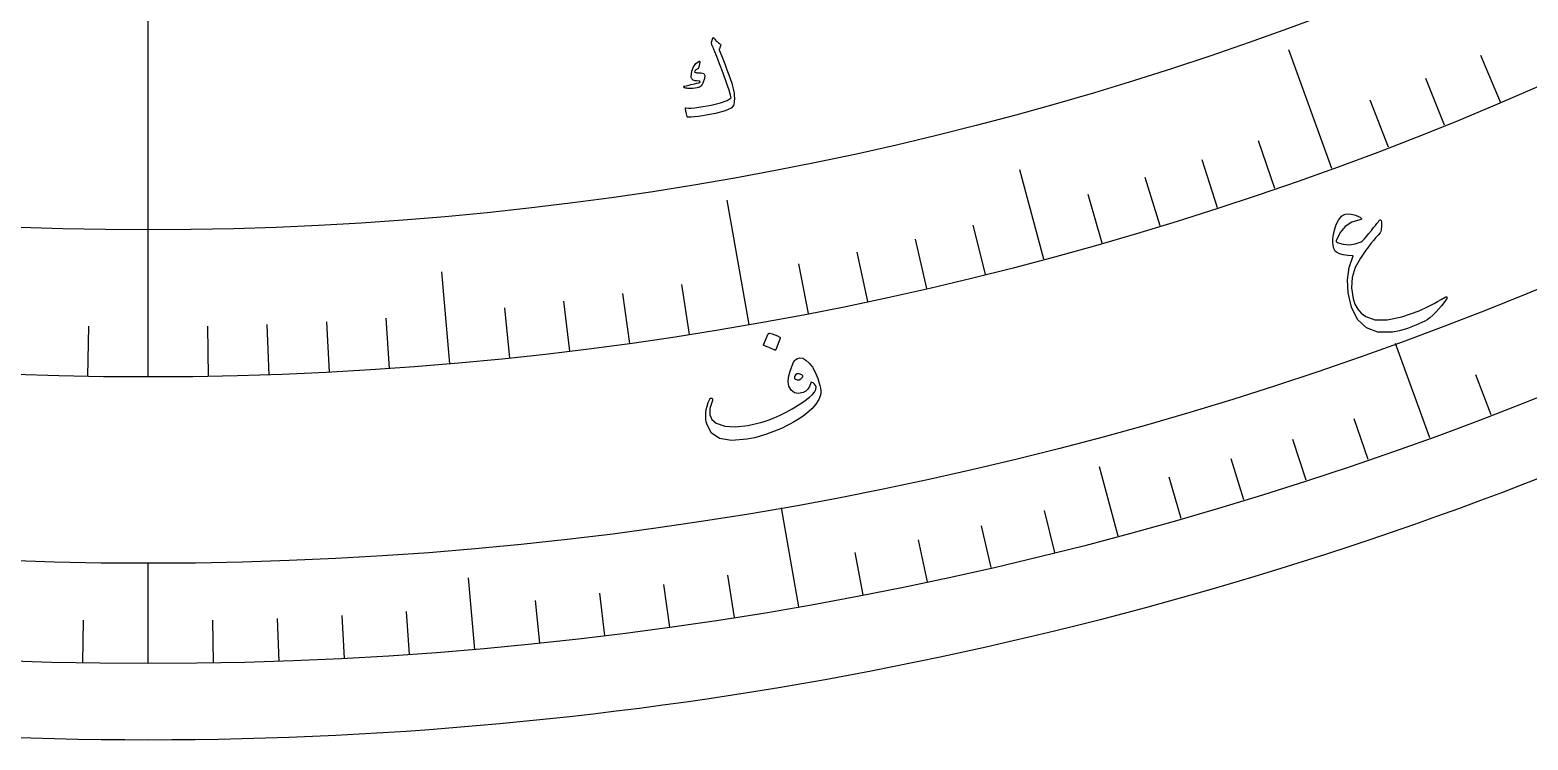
# Model space of a CAD drawing. Header units: millimetres. Extents: x -68 to 68, y -68 to 87.
# Drawn here: x -2.09 to 24.36, y -67.5 to -54.96 of the extents above; entities that cross this region are included whole.
import ezdxf

# ---------------------------------------------------------------- set-up
doc = ezdxf.new("R2010")
doc.units = ezdxf.units.MM
for name, color, linetype in [('CUT_OUTER', 1, 'Continuous'), ('ENGRAVE', 7, 'Continuous'), ('ENGRAVE_FINE', 8, 'Continuous'), ('TEXT', 5, 'Continuous')]:
    doc.layers.add(name, color=color, linetype=linetype)

msp = doc.modelspace()

# ---------------------------------------------------------------- linework, layer by layer
at = {"layer": 'CUT_OUTER'}
msp.add_lwpolyline([(24.6789, -62.8268), (24.2929, -62.977), (23.906, -63.1249), (23.5183, -63.2704), (23.1296, -63.4135), (22.7401, -63.5542), (22.3497, -63.6926), (21.9584, -63.8285), (21.5664, -63.962), (21.1735, -64.0932), (20.7799, -64.2219), (20.3854, -64.3482), (19.9902, -64.472), (19.5942, -64.5935), (19.1975, -64.7125), (18.8001, -64.8291), (18.4019, -64.9432), (18.0031, -65.0549), (17.6036, -65.1641), (17.2034, -65.2709), (16.8026, -65.3752), (16.4012, -65.4771), (15.9991, -65.5765), (15.5964, -65.6734), (15.1932, -65.7679), (14.7893, -65.8599), (14.3849, -65.9494), (13.98, -66.0364), (13.5746, -66.121), (13.1686, -66.203), (12.7621, -66.2826), (12.3552, -66.3596), (11.9478, -66.4342), (11.5399, -66.5062), (11.1316, -66.5758), (10.7229, -66.6428), (10.3138, -66.7074), (9.9043, -66.7694), (9.4944, -66.8289), (9.0842, -66.8859), (8.6736, -66.9404), (8.2627, -66.9924), (7.8515, -67.0418), (7.44, -67.0887), (7.0282, -67.1331), (6.6162, -67.175), (6.2039, -67.2143), (5.7913, -67.2511), (5.3786, -67.2854), (4.9656, -67.3171), (4.5525, -67.3463), (4.1391, -67.373), (3.7257, -67.3971), (3.3121, -67.4187), (2.8983, -67.4377), (2.4845, -67.4543), (2.0705, -67.4682), (1.6565, -67.4797), (1.2425, -67.4886), (0.8283, -67.4949), (0.4142, -67.4987), (0, -67.5), (-0.4142, -67.4987), (-0.8283, -67.4949), (-1.2425, -67.4886), (-1.6565, -67.4797), (-2.0705, -67.4682), (-2.4845, -67.4543)], dxfattribs=at)
at = {"layer": 'ENGRAVE'}
for points in [[(0, -61.0875), (0, -53.6625)], [(20.8932, -57.4035), (20.1313, -55.3103)], [(15.8106, -59.006), (15.3878, -57.4282)], [(10.6077, -60.1594), (10.2209, -57.9658)], [(5.3241, -60.855), (5.1818, -59.2278)], [(22.6246, -62.1607), (22.0186, -60.4956)], [(17.1209, -63.896), (16.7933, -62.6735)], [(11.4868, -65.145), (11.1791, -63.4001)], [(0, -66.15), (0, -64.3781)], [(5.7654, -65.8983), (5.655, -64.6375)]]:
    msp.add_lwpolyline(points, dxfattribs=at)
for radius in [66.15, 66.15, 64.3781, 61.0875, 61.0875, 58.4888]:
    msp.add_circle((0, 0), radius, dxfattribs=at)
at = {"layer": 'ENGRAVE_FINE'}
for points in [[(23.8688, -56.2313), (23.5206, -55.4112)], [(22.8838, -56.6393), (22.55, -55.8132)], [(21.8918, -57.0301), (21.5725, -56.1983)], [(19.8881, -57.7594), (19.5981, -56.9169)], [(18.8771, -58.0977), (18.6017, -57.2503)], [(17.8603, -58.4183), (17.5998, -57.5662)], [(16.838, -58.7211), (16.5924, -57.8646)], [(14.7784, -59.2729), (14.5629, -58.4084)], [(13.7417, -59.5218), (13.5413, -58.6537)], [(12.7008, -59.7526), (12.5156, -58.8811)], [(11.656, -59.9652), (11.486, -59.0905)], [(9.5562, -60.3354), (9.4168, -59.4554)], [(7.4447, -60.6322), (7.3361, -59.7478)], [(8.5017, -60.493), (8.3777, -59.6107)], [(6.3854, -60.7529), (6.2922, -59.8667)], [(-1.0661, -61.0782), (-1.0506, -60.1873)], [(1.0661, -61.0782), (1.0506, -60.1873)], [(2.1319, -61.0503), (2.1008, -60.1598)], [(3.1971, -61.0038), (3.1504, -60.114)], [(4.2612, -60.9387), (4.1991, -60.0499)], [(23.706, -61.7563), (23.4339, -61.0474)], [(21.5363, -62.5461), (21.2891, -61.8281)], [(20.4415, -62.9124), (20.2068, -62.1902)], [(19.3404, -63.2596), (19.1184, -62.5334)], [(18.2334, -63.5875), (18.0241, -62.8575)], [(16.0031, -64.1851), (15.8194, -63.4482)], [(14.8805, -64.4546), (14.7097, -63.7147)], [(13.7534, -64.7045), (13.5955, -63.9617)], [(12.622, -64.9346), (12.4771, -64.1892)], [(9.2063, -65.5062), (9.1006, -64.7542)], [(10.3481, -65.3356), (10.2293, -64.5856)], [(6.9146, -65.7876), (6.8352, -65.0324)], [(8.0617, -65.6569), (7.9691, -64.9032)], [(3.462, -66.0593), (3.4223, -65.301)], [(4.6144, -65.9889), (4.5614, -65.2313)], [(-1.1545, -66.1399), (-1.1412, -65.3807)], [(1.1545, -66.1399), (1.1412, -65.3807)], [(2.3086, -66.1097), (2.2821, -65.3508)]]:
    msp.add_lwpolyline(points, dxfattribs=at)
at = {"layer": 'TEXT'}
for points in [[(9.9902, -55.1063), (10.0025, -55.1223), (10.0151, -55.1373), (10.0279, -55.1513), (10.0409, -55.1643), (10.0543, -55.1763), (10.0682, -55.1873), (10.0825, -55.1972), (10.0972, -55.2061), (10.1032, -55.2115), (10.1062, -55.2185), (10.1061, -55.2271), (10.1029, -55.2374), (10.0827, -55.2922), (10.0808, -55.2981), (10.0796, -55.303), (10.0791, -55.3069), (10.0792, -55.3099), (10.1304, -55.4388), (10.1759, -55.5554), (10.2156, -55.6597), (10.2495, -55.7517), (10.2776, -55.8314), (10.2995, -55.8987), (10.3154, -55.9536), (10.3251, -55.9961), (10.34, -56.0769), (10.3433, -56.1027), (10.3453, -56.1289), (10.3462, -56.1555), (10.3458, -56.1824), (10.3441, -56.2096), (10.3409, -56.2372), (10.3363, -56.2651), (10.3303, -56.2934), (10.2876, -56.3416), (10.1823, -56.3881), (10.0146, -56.4325), (9.7842, -56.4743), (9.7117, -56.4843), (9.6443, -56.4916), (9.5821, -56.4962), (9.525, -56.4982), (9.5195, -56.4969), (9.5153, -56.4943), (9.5124, -56.4904), (9.5108, -56.4853), (9.505, -56.4602), (9.5, -56.4374), (9.4956, -56.4168), (9.4919, -56.3984), (9.4889, -56.382), (9.4865, -56.3674), (9.4847, -56.3546), (9.4836, -56.3437), (9.4833, -56.3374), (9.4849, -56.3337), (9.4884, -56.3323), (9.4938, -56.3334), (9.5345, -56.3386), (9.5858, -56.3387), (9.6479, -56.3337), (9.7206, -56.3237), (9.9364, -56.2859), (10.1032, -56.2456), (10.2212, -56.2033), (10.2903, -56.1593), (10.281, -56.1091), (10.2541, -56.0198), (10.2097, -55.8912), (10.1478, -55.7235), (10.0846, -55.5557), (10.0365, -55.4289), (10.0032, -55.343), (9.9847, -55.2981), (9.9792, -55.2859), (9.9741, -55.2744), (9.9693, -55.2638), (9.9649, -55.2539), (9.9609, -55.245), (9.9573, -55.237), (9.954, -55.23), (9.9512, -55.224), (9.9459, -55.2108), (9.9431, -55.1978), (9.9429, -55.185), (9.9452, -55.1723), (9.9647, -55.1041), (9.9665, -55.0994), (9.9687, -55.0961), (9.9714, -55.0942), (9.9745, -55.0938), (9.9788, -55.0952), (9.9828, -55.0978), (9.9866, -55.1015), (9.9902, -55.1063)], [(9.7244, -55.5079), (9.7276, -55.5077), (9.7304, -55.5085), (9.733, -55.5102), (9.7354, -55.5127), (9.7364, -55.5152), (9.7371, -55.518), (9.7375, -55.521), (9.7374, -55.5243), (9.7184, -55.6178), (9.7158, -55.6274), (9.7125, -55.635), (9.7088, -55.6406), (9.7044, -55.6441), (9.6849, -55.6536), (9.6687, -55.6644), (9.656, -55.6765), (9.6466, -55.6899), (9.6454, -55.6963), (9.6496, -55.7021), (9.6592, -55.7075), (9.6741, -55.7123), (9.6839, -55.714), (9.6938, -55.7153), (9.7041, -55.7164), (9.7147, -55.7172), (9.7256, -55.7177), (9.737, -55.718), (9.7488, -55.7179), (9.7612, -55.7176), (9.8058, -55.7277), (9.8254, -55.7612), (9.82, -55.818), (9.7894, -55.8982), (9.7753, -55.9229), (9.7608, -55.9428), (9.7458, -55.9578), (9.7304, -55.968), (9.7127, -55.975), (9.6877, -55.981), (9.6553, -55.9858), (9.6154, -55.9896), (9.595, -55.9911), (9.5755, -55.9918), (9.557, -55.9916), (9.5393, -55.9907), (9.5227, -55.9893), (9.5071, -55.9877), (9.4925, -55.9859), (9.4789, -55.984), (9.4702, -55.9809), (9.4637, -55.9768), (9.4594, -55.9717), (9.4572, -55.9655), (9.4571, -55.9589), (9.4594, -55.9537), (9.4641, -55.95), (9.4711, -55.9479), (9.4938, -55.9424), (9.5196, -55.9367), (9.5485, -55.9306), (9.5805, -55.9242), (9.6402, -55.9121), (9.6865, -55.9004), (9.7192, -55.889), (9.7385, -55.8781), (9.7408, -55.8757), (9.7418, -55.8729), (9.7414, -55.8696), (9.7397, -55.866), (9.7379, -55.8639), (9.7348, -55.8622), (9.7306, -55.8609), (9.7252, -55.86), (9.6755, -55.8567), (9.6546, -55.8544), (9.6363, -55.8499), (9.6205, -55.8433), (9.6074, -55.8345), (9.5957, -55.8235), (9.5878, -55.8115), (9.5837, -55.7983), (9.5835, -55.7841), (9.5974, -55.6856), (9.6255, -55.6068), (9.6678, -55.5475), (9.7244, -55.5079)], [(21.0647, -58.2486), (21.0967, -58.226), (21.1356, -58.2125), (21.1814, -58.2082), (21.2341, -58.2131), (21.262, -58.2185), (21.2881, -58.2248), (21.3125, -58.2319), (21.3351, -58.2397), (21.3558, -58.2483), (21.3747, -58.2574), (21.3917, -58.267), (21.4067, -58.2771), (21.4183, -58.2881), (21.4187, -58.2974), (21.4078, -58.305), (21.3856, -58.3108), (21.2464, -58.3513), (21.1311, -58.4269), (21.0396, -58.5377), (20.9716, -58.6838), (20.9712, -58.6919), (20.9739, -58.6991), (20.9799, -58.7056), (20.9892, -58.7112), (21.0952, -58.7441), (21.2006, -58.7531), (21.3052, -58.7383), (21.4089, -58.6996), (21.4263, -58.689), (21.4472, -58.6713), (21.4716, -58.6465), (21.4996, -58.6145), (21.5489, -58.5522), (21.5924, -58.4972), (21.6301, -58.4495), (21.662, -58.409), (21.6882, -58.3759), (21.7087, -58.3501), (21.7235, -58.3316), (21.7325, -58.3204), (21.7472, -58.3089), (21.7579, -58.3103), (21.7647, -58.3245), (21.7675, -58.3516), (21.7671, -58.4256), (21.7635, -58.4819), (21.757, -58.5204), (21.7474, -58.5412), (21.7087, -58.581), (21.6686, -58.6254), (21.627, -58.6743), (21.5839, -58.7277), (21.5394, -58.7857), (21.4933, -58.8482), (21.4458, -58.9153), (21.3967, -58.9869), (21.3058, -59.1531), (21.254, -59.328), (21.2414, -59.5117), (21.2682, -59.7043), (21.3012, -59.8025), (21.3493, -59.8877), (21.4125, -59.9597), (21.4908, -60.0184), (21.6548, -60.0758), (21.8673, -60.0782), (22.128, -60.0253), (22.4363, -59.9162), (22.4825, -59.8957), (22.532, -59.8725), (22.5846, -59.8468), (22.6405, -59.8185), (22.6992, -59.7876), (22.7608, -59.7539), (22.8251, -59.7175), (22.8922, -59.6783), (22.904, -59.6722), (22.9135, -59.6694), (22.9205, -59.6699), (22.925, -59.6735), (22.9224, -59.7009), (22.8897, -59.7536), (22.8269, -59.8315), (22.7337, -59.9345), (22.6756, -59.9935), (22.623, -60.0408), (22.5761, -60.0766), (22.5347, -60.1007), (22.3746, -60.1742), (22.2258, -60.2313), (22.0883, -60.2721), (21.9622, -60.2967), (21.7077, -60.2963), (21.5028, -60.2219), (21.3479, -60.0741), (21.2425, -59.8532), (21.1834, -59.6029), (21.1683, -59.369), (21.1969, -59.1514), (21.269, -58.9501), (21.1728, -58.943), (21.0919, -58.9295), (21.0263, -58.9099), (20.976, -58.8842), (20.9606, -58.872), (20.9478, -58.8573), (20.9376, -58.8401), (20.93, -58.8203), (20.9188, -58.7638), (20.9129, -58.7086), (20.9122, -58.6548), (20.9168, -58.6023), (20.939, -58.4921), (20.971, -58.3964), (21.0129, -58.3153), (21.0647, -58.2486)], [(10.9459, -60.3238), (10.9483, -60.3203), (10.9521, -60.3177), (10.9573, -60.3162), (10.9638, -60.3156), (11.0129, -60.3262), (11.0602, -60.3414), (11.1056, -60.3613), (11.1492, -60.3858), (11.1538, -60.3899), (11.1563, -60.3944), (11.1567, -60.3993), (11.1551, -60.4045), (11.0778, -60.6072), (11.0745, -60.6123), (11.0694, -60.6143), (11.0624, -60.6132), (11.0538, -60.6091), (11.0462, -60.6055), (11.0345, -60.6002), (11.0184, -60.5932), (10.9981, -60.5845), (10.9732, -60.5742), (10.9435, -60.5622), (10.9089, -60.5486), (10.8695, -60.5334), (10.8641, -60.5306), (10.8611, -60.5275), (10.8605, -60.5239), (10.8622, -60.5198)], [(11.4583, -60.7598), (11.5048, -60.7474), (11.5552, -60.7569), (11.6095, -60.7883), (11.6677, -60.8416), (11.7246, -60.9145), (11.7748, -61.0047), (11.8182, -61.1125), (11.855, -61.2376), (11.8653, -61.2836), (11.8705, -61.3272), (11.8705, -61.3683), (11.8654, -61.407), (11.8366, -61.4878), (11.7861, -61.5694), (11.7138, -61.6516), (11.6197, -61.7344), (11.5652, -61.7748), (11.5084, -61.8138), (11.4493, -61.8516), (11.3879, -61.8879), (11.324, -61.923), (11.2575, -61.9567), (11.1883, -61.9891), (11.1165, -62.0202), (11.0441, -62.0495), (10.9729, -62.0765), (10.9029, -62.1011), (10.8343, -62.1234), (10.7668, -62.1433), (10.7002, -62.1606), (10.6345, -62.1753), (10.5699, -62.1875), (10.2956, -62.2111), (10.0853, -62.1734), (9.9393, -62.0751), (9.8575, -61.9167), (9.8496, -61.8781), (9.8449, -61.8335), (9.8431, -61.7829), (9.8444, -61.7262), (9.8511, -61.6631), (9.8644, -61.6007), (9.8842, -61.5392), (9.9105, -61.4785), (9.9147, -61.4713), (9.9201, -61.4658), (9.9267, -61.462), (9.9345, -61.4598), (9.9423, -61.4596), (9.949, -61.4618), (9.9545, -61.4663), (9.9588, -61.4731), (9.9616, -61.481), (9.9625, -61.4886), (9.9616, -61.4958), (9.9587, -61.5028), (9.9146, -61.6412), (9.9105, -61.7539), (9.9467, -61.841), (10.0234, -61.9024), (10.1793, -61.9539), (10.3669, -61.9682), (10.5859, -61.9451), (10.8361, -61.8842), (10.9442, -61.8487), (11.0514, -61.8077), (11.1577, -61.761), (11.263, -61.7087), (11.3672, -61.6509), (11.47, -61.5875), (11.5715, -61.5186), (11.6716, -61.4441), (11.7238, -61.3993), (11.7611, -61.3544), (11.7835, -61.3096), (11.7909, -61.2649), (11.7771, -61.2378), (11.7589, -61.2139), (11.7364, -61.1934), (11.7096, -61.1762), (11.7068, -61.1757), (11.7038, -61.1779), (11.7007, -61.183), (11.6976, -61.1909), (11.6739, -61.2528), (11.6433, -61.3018), (11.6059, -61.3377), (11.5617, -61.3607), (11.4762, -61.378), (11.4054, -61.3651), (11.3496, -61.3221), (11.3086, -61.2491), (11.2963, -61.1802), (11.3036, -61.0919), (11.3302, -60.9842), (11.376, -60.8571), (11.3919, -60.8248), (11.4109, -60.7978), (11.433, -60.7761), (11.4583, -60.7598)], [(11.5482, -61.0927), (11.5549, -61.0803), (11.5554, -61.069), (11.5496, -61.0589), (11.5376, -61.05), (11.4923, -61.0316), (11.4555, -61.032), (11.4271, -61.0513), (11.4071, -61.0894), (11.4056, -61.1003), (11.4065, -61.1094), (11.4099, -61.1168), (11.4158, -61.1226), (11.4531, -61.1376), (11.4876, -61.1376), (11.5193, -61.1227), (11.5482, -61.0927)]]:
    msp.add_lwpolyline(points, close=True, dxfattribs=at)

doc.saveas('drawing.dxf')
